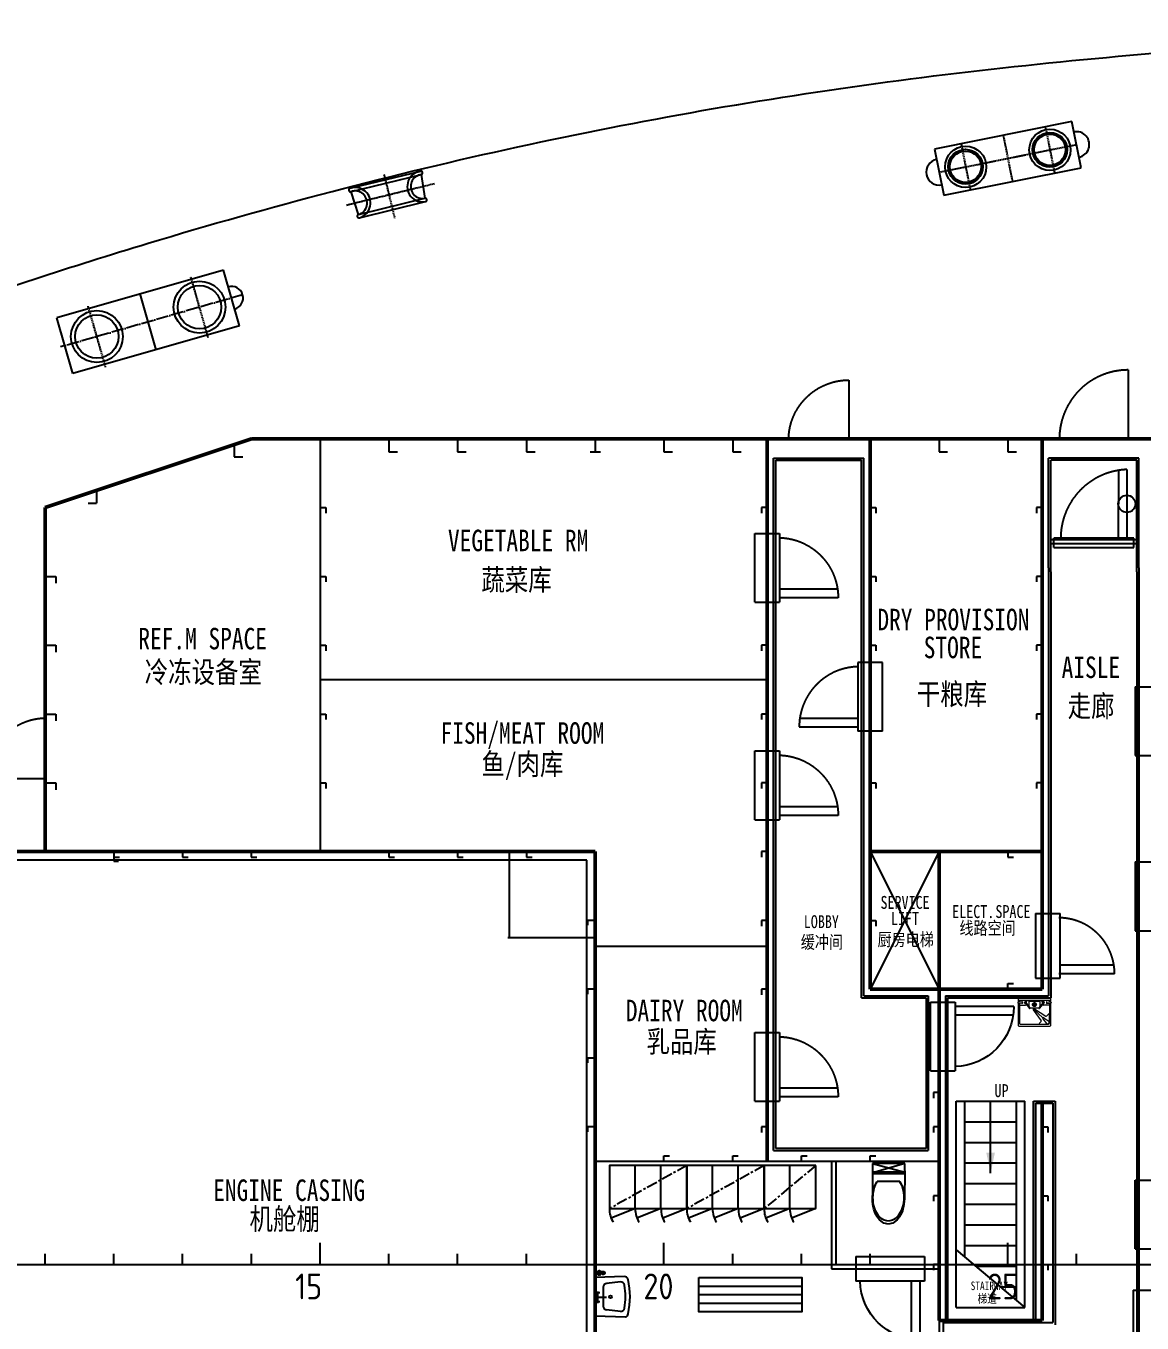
# Model space of a CAD drawing. Header units: millimetres. Extents: x -1838618 to -1600818, y -1770412 to -1553248.
# Drawn here: x -1818727 to -1805742, y -1719383 to -1704302 of the extents above; entities that cross this region are included whole.
import ezdxf
from ezdxf.enums import TextEntityAlignment as Align

# ---------------------------------------------------------------- set-up
doc = ezdxf.new("R2010")
doc.units = ezdxf.units.MM
doc.header["$LTSCALE"] = 100
for name, pattern in [('ACAD_ISO04W100', [30, 24, -3, 0, -3]), ('BORDER', [1.75, 1, -0.25, 0.25, -0.25]), ('CENTER', [2, 1.25, -0.25, 0.25, -0.25]), ('CENTER2', [28.575, 19.05, -3.175, 3.175, -3.175]), ('PHANTOM2', [31.75, 15.875, -3.175, 3.175, -3.175, 3.175, -3.175])]:
    doc.linetypes.add(name, pattern=pattern)
for name, color, linetype in [('412equipment', 6, 'Continuous'), ('BUKLHEAD', 6, 'Continuous'), ('CENTER', 6, 'CENTER2'), ('Eq', 4, 'PHANTOM2'), ('Furniture', 3, 'Continuous'), ('HULL', 7, 'Continuous'), ('LADDER', 2, 'Continuous'), ('lining', 2, 'Continuous'), ('MOORING', 7, 'Continuous'), ("owner's comments", 4, 'Continuous')]:
    doc.layers.add(name, color=color, linetype=linetype)
doc.styles.add('ROMANT', font='', dxfattribs={"width": 0.8})
doc.styles.get("Standard").update_dxf_attribs({"font": 'gbenor.shx', "width": 0.9, "bigfont": 'gbcbig.shx'})
doc.styles.get('ROMANT').set_extended_font_data('SimSun')

# ---------------------------------------------------------------- blocks, each defined once
blk = doc.blocks.new('COORD')
at = {"color": 4}
for p, q in [((10600, 0), (10600, 250)), ((14600, 0), (14600, 250)), ((18600, 0), (18600, 250)), ((7400, 0), (7400, 125)), ((8200, 0), (8200, 125)), ((9000, 0), (9000, 125)), ((9800, 0), (9800, 125)), ((10600, 0), (10600, 125)), ((11400, 0), (11400, 125)), ((12200, 0), (12200, 125)), ((13000, 0), (13000, 125)), ((13800, 0), (13800, 125)), ((14600, 0), (14600, 125)), ((15400, 0), (15400, 125)), ((16200, 0), (16200, 125)), ((17000, 0), (17000, 125)), ((17800, 0), (17800, 125)), ((18600, 0), (18600, 125)), ((19400, 0), (19400, 125)), ((-3960, 0), (177600, 0))]:
    blk.add_line(p, q, dxfattribs=at)
for s, p in [('15', (10310, -405)), ('20', (14361, -405)), ('25', (18361, -405))]:
    blk.add_text(s, height=300, dxfattribs=at).set_placement(p)
blk = doc.blocks.new('B4')
for p, q in [((417, 752), (-787, -346)), ((787, 346), (417, 752)), ((-417, -752), (787, 346)), ((-787, -346), (-417, -752))]:
    blk.add_line(p, q)
for centre, radius in [((369, 337), 240), ((368, 338), 202), ((368, 338), 182), ((-369, -337), 240), ((-371, -336), 202), ((-371, -336), 182)]:
    blk.add_circle(centre, radius)
for centre, start, end in [((602, 549), 312.3499, 132.3499), ((-602, -549), 132.3826, 312.3826)]:
    blk.add_arc(centre, 150, start, end)
at = {"layer": 'HULL', "color": 4, "linetype": 'CENTER', "ltscale": 0.1}
for p, q in [((-602, -549), (602, 549)), ((192, 531), (549, 140)), ((-185, 203), (185, -203)), ((-549, -140), (-192, -531))]:
    blk.add_line(p, q, dxfattribs=at)
blk = doc.blocks.new('C2')
for p, q in [((-443, -2), (315, 337)), ((-448, -48), (331, 301)), ((329, 298), (419, 35)), ((-291, -283), (419, 35)), ((-441, -46), (-308, -292)), ((-288, -327), (435, -1))]:
    blk.add_line(p, q)
for centre, radius, start, end in [((370, 165), 180, 107.7623, 291.5232), ((321, 317), 20, 294.1149, 114.1149), ((370, 165), 140, 107.2248, 292.0608), ((-369, -166), 180, 296.7066, 120.4675), ((428, 15), 20, 294.1149, 114.1149), ((-450, -28), 20, 114.1149, 294.1149), ((-369, -166), 140, 296.1691, 121.0051), ((-297, -309), 20, 114.1149, 294.1149)]:
    blk.add_arc(centre, radius, start, end)
at = {"layer": 'HULL', "color": 4, "linetype": 'CENTER', "ltscale": 0.1}
for p, q in [((-462, -207), (497, 223)), ((-99, 222), (114, -255))]:
    blk.add_line(p, q, dxfattribs=at)
blk = doc.blocks.new('2')
at = {"color": 6}
for p, q in [((-28702, -37259), (-28646, -37259)), ((-28702, -37369), (-28702, -37259))]:
    blk.add_line(p, q, dxfattribs=at)
blk = doc.blocks.new('冷热饮水机')
at = {"layer": 'CENTER', "color": 2, "linetype": 'Continuous', "lineweight": 20}
for p, q in [((0, 180), (0, -180)), ((269, 190), (10, 190)), ((25, 165), (25, -64)), ((268, 175), (35, 175)), ((269, 190), (245, 190)), ((245, 175), (245, 104)), ((266, 146), (270, 191)), ((275, 195), (274, 195)), ((275, 195), (276, 195)), ((284, 146), (280, 191)), ((330, 190), (281, 190)), ((330, 190), (281, 190)), ((305, 175), (282, 175)), ((305, 190), (305, -190)), ((330, 190), (330, -190)), ((190, 14), (64, -78)), ((203, 14), (99, -98)), ((203, 1), (117, -131)), ((272, 109), (209, 60)), ((277, 101), (215, 52)), ((279, 67), (235, 67)), ((266, 146), (266, 142)), ((282, 140), (268, 140)), ((268, 93), (291, 91)), ((284, 146), (284, 142)), ((289, -57), (289, 57)), ((300, 81), (300, -81)), ((25, -61), (25, -165)), ((86, -98), (31, -140)), ((54, -77), (34, -57)), ((99, -111), (60, -169)), ((143, -166), (118, -141)), ((272, -109), (209, -60)), ((277, -101), (215, -52)), ((235, -68), (279, -68)), ((245, -175), (245, -104)), ((266, -146), (266, -142)), ((266, -146), (270, -191)), ((268, -93), (291, -91)), ((282, -140), (268, -140)), ((284, -146), (280, -191)), ((284, -146), (284, -142)), ((10, -190), (269, -190)), ((32, -169), (31, -168)), ((35, -175), (139, -175)), ((268, -175), (139, -175)), ((275, -195), (274, -195)), ((275, -195), (276, -195)), ((281, -190), (330, -190)), ((282, -175), (305, -175)), ((282, -175), (282, -175))]:
    blk.add_line(p, q, dxfattribs=at)
blk.add_lwpolyline([(214, 52), (214, -52)], dxfattribs=at)
for centre, radius in [((252, 0), 22.5), ((231, 0), 1.18), ((232, 7), 1.18), ((235, 12), 1.18), ((236, 0), 1.18), ((238, 6), 1.18), ((240, 17), 1.18), ((241, 11), 1.18), ((242, 0), 1.18), ((243, 5), 1.18), ((245, 20), 1.18), ((246, 14), 1.18), ((247, 9), 1.18), ((252, 0), 4.72), ((252, 21), 1.18), ((252, 16), 1.18), ((252, 10), 1.18), ((257, 9), 1.18), ((259, 20), 1.18), ((258, 14), 1.18), ((261, 5), 1.18), ((262, 0), 1.18), ((263, 11), 1.18), ((264, 17), 1.18), ((266, 6), 1.18), ((268, 0), 1.18), ((269, 12), 1.18), ((272, 7), 1.18), ((273, 0), 1.18), ((232, -7), 1.18), ((235, -12), 1.18), ((238, -6), 1.18), ((240, -17), 1.18), ((241, -11), 1.18), ((243, -5), 1.18), ((245, -20), 1.18), ((246, -14), 1.18), ((247, -9), 1.18), ((252, -10), 1.18), ((252, -16), 1.18), ((252, -21), 1.18), ((257, -9), 1.18), ((258, -14), 1.18), ((259, -20), 1.18), ((261, -5), 1.18), ((263, -11), 1.18), ((264, -17), 1.18), ((266, -6), 1.18), ((269, -12), 1.18), ((272, -7), 1.18)]:
    blk.add_circle(centre, radius, dxfattribs=at)
for centre, radius, start, end in [((10, 180), 10, 90, 180), ((35, 165), 10, 90, 180), ((274, 191), 4, 90, 175.339), ((276, 191), 4, 4.661, 90), ((196, 7), 9.31, 315.4795, 135.4795), ((212, 56), 5, 119.9405, 318.0133), ((255, 104), 10, 180, 265), ((275, 105), 11, 244.3622, 191.0241), ((268, 142), 2, 180, 270), ((275, 105), 8, 255.6568, 179.4388), ((275, 105), 5, 296.0637, 132.8753), ((279, 57), 10, 0, 90), ((282, 142), 2, 270, 0), ((290, 81), 10, 0, 85), ((30, -61), 5, 45, 180), ((51, -154), 24, 144.597, 215.403), ((59, -72), 8, 225, 306.1539), ((93, -105), 9.31, 315.4795, 135.4795), ((123, -136), 8, 146.702, 225), ((212, -56), 5, 41.9867, 240.0595), ((255, -104), 10, 95, 180), ((275, -105), 11, 168.9759, 115.6378), ((268, -142), 2, 90, 180), ((275, -105), 8, 180.5612, 104.3432), ((275, -105), 5, 227.1247, 63.9363), ((279, -57), 10, 270, 0), ((282, -142), 2, 0, 90), ((290, -81), 10, 275, 0), ((10, -180), 10, 180, 270), ((35, -165), 10, 180, 270), ((46, -149), 24, 234.597, 305.403), ((139, -170), 5, 270, 45), ((274, -191), 4, 184.661, 270), ((276, -191), 4, 270, 355.339)]:
    blk.add_arc(centre, radius, start, end, dxfattribs=at)
blk = doc.blocks.new('DOOR700C NEW')
at = {"color": 2}
for p, q in [((650, 688), (650, 13)), ((750, 695), (750, 13)), ((800, 13), (0, 13)), ((0, -275), (0, 13)), ((800, -275), (800, 13)), ((0, -275), (800, -275))]:
    blk.add_line(p, q, dxfattribs=at)
at = {"color": 2, "lineweight": -3, "ltscale": 5}
blk.add_arc((750, -5), 700, 90, 178.5788, dxfattribs=at)
blk = doc.blocks.new('FDFDFFF')
at = {"color": 2}
for p, q in [((-287, -2), (-287, -802)), ((-287, -2), (0, -3)), ((0, -802), (0, -3)), ((-287, -802), (0, -802))]:
    blk.add_line(p, q, dxfattribs=at)
at = {"color": 2, "linetype": 'BORDER', "ltscale": 200}
for p, q in [((683, -53), (0, -53)), ((675, -153), (0, -153))]:
    blk.add_line(p, q, dxfattribs=at)
at = {"color": 2, "linetype": 'BORDER', "lineweight": -3, "ltscale": 200}
blk.add_arc((-17, -53), 700, 271.4212, 0, dxfattribs=at)
blk = doc.blocks.new('A$C5F016680')
at = {"color": 2}
for p, q in [((405, 457), (53, 468)), ((112, 405), (272, 389)), ((311, 124), (311, 345)), ((379, 174), (379, 309)), ((379, 241), (274, 241)), ((379, 292), (352, 292)), ((379, 187), (352, 187)), ((67, 0), (405, 11)), ((112, 63), (272, 80))]:
    blk.add_line(p, q, dxfattribs=at)
at = {"color": 2, "ltscale": 10}
blk.add_line((405, 457), (405, 11), dxfattribs=at)
at = {"color": 2}
blk.add_circle((226, 237), 16.4, dxfattribs=at)
for centre, radius, start, end in [((64, 429), 41.4, 105.3685, 172.3606), ((874, 234), 874, 166.7925, 193.2092), ((841, 234), 789, 170.2286, 189.7732), ((107, 361), 44, 84.1698, 170.903), ((267, 345), 44, 0, 84.1698), ((66, 44), 44, 192.5848, 271.8677), ((107, 107), 44, 189.097, 275.8302), ((267, 124), 44, 275.8302, 0)]:
    blk.add_arc(centre, radius, start, end, dxfattribs=at)
blk = doc.blocks.new('SHUILONGTOU')
at = {"layer": 'Eq'}
for p, q in [((0, -117), (0, 0)), ((31, -72), (-31, -72)), ((-25, -24), (25, -24)), ((23, -105), (-23, -105)), ((-12, -24), (-12, -52)), ((-12, -93), (-12, -105)), ((12, -24), (12, -52)), ((12, -93), (12, -105))]:
    blk.add_line(p, q, dxfattribs=at)
blk.add_lwpolyline([(23, -105), (23, -113), (-23, -113), (-23, -105)], dxfattribs=at)
blk.add_circle((0, -72), 23.7, dxfattribs=at)
for radius, start, end in [(17.3, 313.675, 226.325), (12, 0, 180)]:
    blk.add_arc((0, -24), radius, start, end, dxfattribs=at)
blk = doc.blocks.new('换衣柜')
at = {"color": 2, "linetype": 'CENTER'}
blk.add_line((0, 900), (500, 0), dxfattribs=at)
at = {"color": 2}
for p, q in [((500, 900), (609, 621)), ((500, 600), (0, 600)), ((500, 600), (609, 321)), ((500, 300), (0, 300)), ((500, 300), (609, 21))]:
    blk.add_line(p, q, dxfattribs=at)
blk.add_lwpolyline([(0, 900), (0, 0), (500, 0), (500, 900)], close=True, dxfattribs=at)
for centre in [(500, 900), (500, 600), (500, 300)]:
    blk.add_arc(centre, 300, 270, 302.0259, dxfattribs=at)
blk = doc.blocks.new('长板凳')
at = {"color": 2}
for p, q in [((1200, -100), (0, -100)), ((1200, -200), (0, -200)), ((1200, -300), (0, -300))]:
    blk.add_line(p, q, dxfattribs=at)
blk.add_lwpolyline([(1200, -400), (0, -400), (0, 0), (1200, 0)], close=True, dxfattribs=at)
blk = doc.blocks.new('CLOSET')
at = {"color": 2}
for p, q in [((2871724, 529535), (2872098, 529437)), ((2871724, 529535), (2871724, 529123)), ((2872098, 529535), (2871724, 529535)), ((2872098, 529535), (2871727, 529429)), ((2872098, 529437), (2872098, 529535)), ((2871725, 529443), (2872098, 529439)), ((2872096, 529437), (2871725, 529437)), ((2872098, 529427), (2871726, 529427)), ((2872098, 529417), (2871726, 529417)), ((2872098, 529453), (2872095, 529114)), ((2872040, 529326), (2871778, 529327))]:
    blk.add_line(p, q, dxfattribs=at)
at = {"color": 2, "elevation": -100}
for points in [[(2871908, 528833, -0.144695), (2871842, 528853, -0.107175), (2871777, 528918, -0.077657), (2871738, 529007, -0.064823), (2871724, 529123, -0.064823), (2871739, 529238, -0.07727), (2871778, 529327, -0.107175)], [(2871908, 528867, -0.141105), (2871844, 528886, -0.107148), (2871781, 528947, -0.079264), (2871743, 529031, -0.066778), (2871729, 529140, -0.066778), (2871744, 529248, -0.073776), (2871778, 529327, -0.107148)], [(2872040, 529326, -0.07727), (2872078, 529238, -0.064823), (2872093, 529122, -0.064823), (2872078, 529007, -0.077657), (2872039, 528918, -0.107175), (2871974, 528853, -0.144695), (2871908, 528833, -0.144695)], [(2872039, 529326, -0.073776), (2872074, 529248, -0.066778), (2872088, 529139, -0.066778), (2872073, 529031, -0.079264), (2872035, 528947, -0.107148), (2871972, 528886, -0.141105), (2871908, 528867, -0.141105)]]:
    blk.add_lwpolyline(points, format="xyb", dxfattribs=at)
blk = doc.blocks.new('44')
at = {"color": 2, "linetype": 'BORDER', "ltscale": 200}
blk.add_line((0, 700), (0, 17), dxfattribs=at)
at = {"color": 3, "linetype": 'BORDER', "ltscale": 200}
blk.add_line((0, 17), (700, 17), dxfattribs=at)
at = {"color": 2, "linetype": 'BORDER', "lineweight": -3, "ltscale": 200}
blk.add_arc((0, 0), 700, 1.4243, 90.0031, dxfattribs=at)
blk = doc.blocks.new('UPDEC')
at = {"color": 2, "linetype": 'BORDER', "ltscale": 200}
for p, q in [((-10116.3, -4000, 689.9), (-10116.3, -4800, 689.9)), ((-10230.2, -5163.3, 689.9), (-10231, -5957.1, 689.9)), ((-10131, -5157.1, 689.9), (-10131, -5957.1, 689.9)), ((-10281.5, -10919.6, 689.9), (-10906.5, -10919.6, 689.9)), ((-10273.8, -11019.6, 689.9), (-10923.8, -11019.6, 689.9))]:
    blk.add_line(p, q, dxfattribs=at)
at = {"color": 6, "lineweight": 50}
for p, q in [((-20316.3, -4800, 689.9), (-22716.3, -5600, 689.9)), ((-4316.3, -4800, 689.9), (-20316.3, -4800, 689.9)), ((-14316.3, -9600.6, 689.9), (-14316.3, -4800, 689.9)), ((-13116.3, -4800, 689.9), (-13116.3, -11200, 689.9)), ((-11116.3, -4800, 689.9), (-11116.3, -9600, 689.9)), ((-22716.3, -9600, 689.9), (-22716.3, -5600, 689.9)), ((-16316.3, -9600, 689.9), (-24176.3, -9600, 689.9)), ((-16316.3, -9600, 689.9), (-16316.3, -19200, 689.9)), ((-14316.3, -9600, 689.9), (-14316.3, -13200, 689.9)), ((-13116.9, -9600, 689.9), (-11116.9, -9600, 689.9)), ((-12316.3, -11200, 689.9), (-12316.3, -9600, 689.9)), ((-11116.3, -9600, 689.9), (-11116.3, -11200, 689.9)), ((-13116.3, -11200, 689.9), (-11116.3, -11200, 689.9)), ((-12316.3, -12599.4, 689.9), (-12316.3, -11200, 689.9)), ((-12316.3, -12599.4, 689.9), (-12316.3, -15050, 689.9)), ((-11116.3, -15050, 689.9), (-11116.3, -12530, 689.9)), ((-12316.3, -15050, 689.9), (-11116.3, -15050, 689.9))]:
    blk.add_line(p, q, dxfattribs=at)
at = {"color": 2, "ltscale": 10}
for p, q in [((-14241.3, -13075, 689.9), (-14241.3, -5025, 689.9)), ((-14216.3, -13050, 689.9), (-14216.3, -5050, 689.9)), ((-16415.4, -9700.6, 689.9), (-24027, -9700.6, 689.9)), ((-16415.7, -9700.6, 689.9), (-16415.7, -19082.7, 689.9)), ((-13216.3, -11300, 689.9), (-12466.3, -11300, 689.9)), ((-13191.3, -11275, 689.9), (-12441.3, -11275, 689.9)), ((-12241.3, -11275, 689.9), (-12241.3, -15050, 689.9)), ((-12241.3, -11275, 689.9), (-11041.3, -11275, 689.9)), ((-12216.3, -11300, 689.9), (-12216.3, -15050, 689.9)), ((-12216.3, -11300, 689.9), (-11016.3, -11300, 689.9)), ((-12316.3, -12349.4, 689.9), (-12316.4, -12349.4, 689.9)), ((-12316.3, -12469.4, 689.9), (-12316.4, -12469.4, 689.9)), ((-11216.3, -15050, 689.9), (-11216.3, -12500, 689.9)), ((-11191.3, -15050, 689.9), (-11191.3, -12525, 689.9)), ((-12316.3, -12749.4, 689.9), (-12316.3, -12749.4, 689.9)), ((-12316.3, -12869.4, 689.9), (-12316.3, -12869.4, 689.9)), ((-14241.3, -13075, 689.9), (-12441.3, -13075, 689.9)), ((-12466.3, -13050, 689.9), (-14216.3, -13050, 689.9)), ((-13566.4, -13200, 689.9), (-13566.4, -14450, 689.9)), ((-13516.4, -13200, 689.9), (-13516.4, -14400, 689.9)), ((-13566.4, -14450, 689.9), (-12316.3, -14450, 689.9)), ((-13516.4, -14400, 689.9), (-12316.3, -14400, 689.9))]:
    blk.add_line(p, q, dxfattribs=at)
at = {"color": 2}
for p, q in [((-14241.3, -5025, 689.9), (-13191.3, -5025, 689.9)), ((-14216.3, -5050, 689.9), (-13216.3, -5050, 689.9)), ((-13216.3, -11300, 689.9), (-13216.3, -5050, 689.9)), ((-13191.3, -11275, 689.9), (-13191.3, -5025, 689.9)), ((-11041.3, -6300, 689.9), (-11041.3, -5024.5, 689.9)), ((-9991.3, -5024.5, 689.9), (-11041.3, -5024.5, 689.9)), ((-11016.3, -6345, 689.9), (-11016.3, -5050.2, 689.9)), ((-10016.3, -5050.2, 689.9), (-11016.3, -5050.2, 689.9)), ((-10016.3, -6345, 689.9), (-10016.3, -5050.2, 689.9)), ((-9991.3, -6300, 689.9), (-9991.3, -5024.5, 689.9)), ((-11016.3, -5970.7, 689.9), (-10016.3, -5970.7, 689.9)), ((-11016.3, -6015.7, 689.9), (-10016.3, -6015.7, 689.9)), ((-10051, -5957.1, 689.9), (-10981, -5957, 689.9)), ((-10981, -6063.1, 689.9), (-10981, -5957, 689.9)), ((-10830.6, -5970.7, 689.9), (-10830.6, -5970.7, 689.9)), ((-10051, -6063.1, 689.9), (-10051, -5957.1, 689.9)), ((-10981, -6063.1, 689.9), (-10051, -6063.1, 689.9)), ((-11041.3, -6300, 689.9), (-11041.3, -11275, 689.9)), ((-9991.3, -6300, 689.9), (-9991.3, -17175, 689.9)), ((-11016.3, -6345, 689.9), (-11016.3, -11300, 689.9)), ((-10016.3, -6345, 689.9), (-10016.3, -17200, 689.9)), ((-11193.6, -10319.6, 689.9), (-11193.6, -11069.6, 689.9)), ((-11193.6, -10319.6, 689.9), (-10906.4, -10319.6, 689.9)), ((-10906.5, -11069.6, 689.9), (-10906.4, -10319.6, 689.9)), ((-11193.6, -11069.6, 689.9), (-10906.5, -11069.6, 689.9)), ((-11216.3, -12500, 689.9), (-10966.3, -12500, 689.9)), ((-10966.3, -12500, 689.9), (-10966.3, -15100, 689.9)), ((-11191.3, -12525, 689.9), (-10991.3, -12525, 689.9)), ((-10991.3, -12525, 689.9), (-10991.3, -15075, 689.9)), ((-14051.3, -13750.7, 689.9), (-14051.3, -13250.7, 689.9)), ((-13751.3, -13750.7, 689.9), (-13751.3, -13250.7, 689.9)), ((-14051.3, -13750.7, 689.9), (-14330.8, -13859.7, 689.9)), ((-13751.3, -13750.7, 689.9), (-14030.8, -13859.7, 689.9)), ((-11316.3, -14400, 689.9), (-11316.3, -14150, 689.9)), ((-16316.3, -14400, 689.9), (-16316.3, -14275, 689.9)), ((-11316.3, -14400, 689.9), (-11316.3, -14275, 689.9)), ((-12316.3, -15050, 689.9), (-12316.3, -16000, 689.9)), ((-12266.3, -15050, 689.9), (-12266.3, -16000, 689.9)), ((-12266.3, -15075, 689.9), (-10991.3, -15075, 689.9))]:
    blk.add_line(p, q, dxfattribs=at)
at = {"color": 6}
blk.add_line((-11116.3, -6950, 689.9), (-11116.3, -6950, 689.9), dxfattribs=at)
at = {"color": 2, "linetype": 'CENTER', "ltscale": 300}
for p, q in [((-13116.3, -9600, 689.9), (-12316.3, -11200, 689.9)), ((-12316.3, -9600, 689.9), (-13116.3, -11200, 689.9))]:
    blk.add_line(p, q, dxfattribs=at)
at = {"color": 2, "linetype": 'CENTER'}
blk.add_line((-13751.3, -13250.7, 689.9), (-14351.3, -13750.7, 689.9), dxfattribs=at)
at = {"color": 2, "elevation": 689.9}
blk.add_lwpolyline([(-13751.3, -13250.7), (-14351.3, -13250.7), (-14351.3, -13750.7), (-13751.3, -13750.7)], dxfattribs=at)
at = {"color": 2}
blk.add_circle((-10131, -5557.1, 1180), 100, dxfattribs=at)
at = {"color": 2, "linetype": 'BORDER', "ltscale": 200}
for centre, radius, start, end in [((-10116.4, -4799.8, 1180), 799.8, 89.99489, 180.01221), ((-10101, -5957.1, 1180), 800, 92.1491, 180), ((-10923.8, -11019.6, 1180), 650, 0, 90)]:
    blk.add_arc(centre, radius, start, end, dxfattribs=at)
at = {"color": 2}
for centre in [(-14051.3, -13750.7, 689.9), (-13751.3, -13750.7, 689.9)]:
    blk.add_arc(centre, 300, 180, 212.0259, dxfattribs=at)
at = {"color": 6}
blk.add_open_spline([(-33316.3, -7340, 590), (-32252.5, -6845.1, 590), (-30832.1, -6184.4, 590), (-28329, -5090.2, 590), (-26353.8, -4239, 590), (-23850.2, -3266.5, 590), (-20996.3, -2333.8, 590), (-17254.8, -1351.7, 590), (-12938.5, -596.2, 590), (-8624.2, -188.6, 590), (-4318, -15.4, 590), (-1444.3, -2.6, 590), (-5.4, 0, 590), (0, 0, 590)], degree=3, knots=[0, 0, 0, 0, 3519.8323824, 4699.1654808, 8195.4762497, 9971.2533038, 12754.8164348, 17198.2837344, 21564.0627763, 25884.9156363, 30188.93769, 34489.1340097, 34505.4532356, 34505.4532356, 34505.4532356, 34505.4532356], dxfattribs=at)
at = {"layer": 'BUKLHEAD', "ltscale": 10}
for p, q in [((-19516.3, -4800, 689.9), (-19516.3, -9600, 689.9)), ((-18716.3, -4800, 689.9), (-18716.3, -4950, 689.9)), ((-17916.3, -4800, 689.9), (-17916.3, -4950, 689.9)), ((-17116.3, -4800, 689.9), (-17116.3, -4950, 689.9)), ((-16316.3, -4800, 689.9), (-16316.3, -4950, 689.9)), ((-15516.3, -4800, 689.9), (-15516.3, -4950, 689.9)), ((-14716.3, -4800, 689.9), (-14716.3, -4950, 689.9)), ((-12316.3, -4800, 689.9), (-12316.3, -4950, 689.9)), ((-11516.3, -4800, 689.9), (-11516.3, -4950, 689.9)), ((-20516.3, -4861.5, 689.9), (-20516.3, -5011.5, 689.9)), ((-18716.3, -4950, 689.9), (-18616.3, -4950, 689.9)), ((-17916.3, -4950, 689.9), (-17816.3, -4950, 689.9)), ((-17116.3, -4950, 689.9), (-17016.3, -4950, 689.9)), ((-16376.3, -4950, 689.9), (-16256.3, -4950, 689.9)), ((-15516.3, -4950, 689.9), (-15416.3, -4950, 689.9)), ((-14716.3, -4950, 689.9), (-14616.3, -4950, 689.9)), ((-12316.3, -4950, 689.9), (-12216.3, -4950, 689.9)), ((-11516.3, -4950, 689.9), (-11416.3, -4950, 689.9)), ((-20516.3, -5011.5, 689.9), (-20416.3, -5011.5, 689.9)), ((-22116.3, -5400, 689.9), (-22116.3, -5550, 689.9)), ((-22216.3, -5550, 689.9), (-22116.3, -5550, 689.9)), ((-19516.3, -5600, 689.9), (-19451.3, -5600, 689.9)), ((-19451.3, -5600, 689.9), (-19451.3, -5665, 689.9)), ((-14316.3, -5600, 689.9), (-14381.3, -5600, 689.9)), ((-14381.3, -5600, 689.9), (-14381.3, -5665, 689.9)), ((-13116.3, -5600, 689.9), (-13051.3, -5600, 689.9)), ((-13051.3, -5600, 689.9), (-13051.3, -5665, 689.9)), ((-11116.3, -5600, 689.9), (-11181.3, -5600, 689.9)), ((-11181.3, -5600, 689.9), (-11181.3, -5665, 689.9)), ((-22716.3, -6400, 689.9), (-22591.3, -6400, 689.9)), ((-22591.3, -6400, 689.9), (-22591.3, -6480, 689.9)), ((-19516.3, -6400, 689.9), (-19451.3, -6400, 689.9)), ((-19451.3, -6400, 689.9), (-19451.3, -6465, 689.9)), ((-13116.3, -6400, 689.9), (-13051.3, -6400, 689.9)), ((-13051.3, -6400, 689.9), (-13051.3, -6465, 689.9)), ((-11116.3, -6400, 689.9), (-11181.3, -6400, 689.9)), ((-11181.3, -6400, 689.9), (-11181.3, -6465, 689.9)), ((-22716.3, -7200, 689.9), (-22591.3, -7200, 689.9)), ((-22591.3, -7200, 689.9), (-22591.3, -7280, 689.9)), ((-19516.3, -7200, 689.9), (-19451.3, -7200, 689.9)), ((-19451.3, -7200, 689.9), (-19451.3, -7265, 689.9)), ((-14316.3, -7200, 689.9), (-14381.3, -7200, 689.9)), ((-14381.3, -7200, 689.9), (-14381.3, -7265, 689.9)), ((-13116.3, -7200, 689.9), (-13051.3, -7200, 689.9)), ((-13051.3, -7200, 689.9), (-13051.3, -7265, 689.9)), ((-11116.3, -7200, 689.9), (-11181.3, -7200, 689.9)), ((-11181.3, -7200, 689.9), (-11181.3, -7265, 689.9)), ((-22716.3, -8000, 689.9), (-22591.3, -8000, 689.9)), ((-22591.3, -8000, 689.9), (-22591.3, -8080, 689.9)), ((-19516.3, -8000, 689.9), (-19451.3, -8000, 689.9)), ((-19451.3, -8000, 689.9), (-19451.3, -8065, 689.9)), ((-14316.3, -8000, 689.9), (-14381.3, -8000, 689.9)), ((-14381.3, -8000, 689.9), (-14381.3, -8065, 689.9)), ((-11116.3, -8000, 689.9), (-11181.3, -8000, 689.9)), ((-11181.3, -8000, 689.9), (-11181.3, -8065, 689.9)), ((-22716.3, -8800, 689.9), (-22591.3, -8800, 689.9)), ((-22591.3, -8800, 689.9), (-22591.3, -8880, 689.9)), ((-19516.3, -8800, 689.9), (-19451.3, -8800, 689.9)), ((-19451.3, -8800, 689.9), (-19451.3, -8865, 689.9)), ((-14316.3, -8800, 689.9), (-14381.3, -8800, 689.9)), ((-14381.3, -8800, 689.9), (-14381.3, -8865, 689.9)), ((-13116.3, -8800, 689.9), (-13051.3, -8800, 689.9)), ((-13051.3, -8800, 689.9), (-13051.3, -8865, 689.9)), ((-11116.3, -8800, 689.9), (-11181.3, -8800, 689.9)), ((-11181.3, -8800, 689.9), (-11181.3, -8865, 689.9)), ((-21916.9, -9600, 689.9), (-21916.9, -9665, 689.9)), ((-21116.9, -9600, 689.9), (-21116.9, -9665, 689.9)), ((-20316.9, -9600, 689.9), (-20316.9, -9665, 689.9)), ((-18716.3, -9600, 689.9), (-18716.3, -9665, 689.9)), ((-17916.3, -9600, 689.9), (-17916.3, -9665, 689.9)), ((-17316.3, -9600, 689.9), (-17316.3, -10600, 689.9)), ((-17116.3, -9600, 689.9), (-17116.3, -9665, 689.9)), ((-14316.3, -9600, 689.9), (-14381.3, -9600, 689.9)), ((-14381.3, -9600, 689.9), (-14381.3, -9665, 689.9)), ((-11516.3, -9600, 689.9), (-11516.3, -9665, 689.9)), ((-21916.9, -9665, 689.9), (-21851.9, -9665, 689.9)), ((-21116.9, -9665, 689.9), (-21051.9, -9665, 689.9)), ((-20316.9, -9665, 689.9), (-20251.9, -9665, 689.9)), ((-18716.3, -9665, 689.9), (-18651.3, -9665, 689.9)), ((-17916.3, -9665, 689.9), (-17851.3, -9665, 689.9)), ((-17116.3, -9665, 689.9), (-17051.3, -9665, 689.9)), ((-11516.3, -9665, 689.9), (-11451.3, -9665, 689.9)), ((-16316.3, -10400, 689.9), (-16406.3, -10400, 689.9)), ((-16406.3, -10400, 689.9), (-16406.3, -10456, 689.9)), ((-14316.3, -10400, 689.9), (-14381.3, -10400, 689.9)), ((-14381.3, -10400, 689.9), (-14381.3, -10465, 689.9)), ((-13115.7, -10400, 689.9), (-13050.7, -10400, 689.9)), ((-13050.7, -10400, 689.9), (-13050.7, -10465, 689.9)), ((-17331.3, -10600, 689.9), (-16316.3, -10600, 689.9)), ((-11515.7, -11200, 689.9), (-11515.7, -11135, 689.9)), ((-11515.7, -11135, 689.9), (-11450.7, -11135, 689.9)), ((-16316.3, -11200, 689.9), (-16406.3, -11200, 689.9)), ((-16406.3, -11200, 689.9), (-16406.3, -11256, 689.9)), ((-14316.3, -11200, 689.9), (-14381.3, -11200, 689.9)), ((-14381.3, -11200, 689.9), (-14381.3, -11265, 689.9)), ((-16316.3, -12000, 689.9), (-16406.3, -12000, 689.9)), ((-16406.3, -12000, 689.9), (-16406.3, -12056, 689.9)), ((-12316.3, -12400, 689.9), (-12381.3, -12400, 689.9)), ((-12381.3, -12400, 689.9), (-12381.3, -12465, 689.9)), ((-16316.3, -12800, 689.9), (-16406.3, -12800, 689.9)), ((-16406.3, -12800, 689.9), (-16406.3, -12856, 689.9)), ((-14316.3, -12800, 689.9), (-14381.3, -12800, 689.9)), ((-14381.3, -12800, 689.9), (-14381.3, -12865, 689.9)), ((-12316.3, -12800, 689.9), (-12381.3, -12800, 689.9)), ((-12381.3, -12800, 689.9), (-12381.3, -12865, 689.9)), ((-11116.3, -12800, 689.9), (-11051.3, -12800, 689.9)), ((-11051.3, -12800, 689.9), (-11051.3, -12865, 689.9)), ((-16316.3, -13200, 689.9), (-12316.3, -13200, 689.9)), ((-15516.3, -13200, 689.9), (-15516.3, -13135, 689.9)), ((-15516.3, -13135, 689.9), (-15451.3, -13135, 689.9)), ((-14716.3, -13200, 689.9), (-14716.3, -13135, 689.9)), ((-14716.3, -13135, 689.9), (-14651.3, -13135, 689.9)), ((-13916.3, -13200, 689.9), (-13916.3, -13135, 689.9)), ((-13916.3, -13135, 689.9), (-13851.3, -13135, 689.9)), ((-13116.3, -13200, 689.9), (-13116.3, -13135, 689.9)), ((-13116.3, -13135, 689.9), (-13051.3, -13135, 689.9)), ((-12316.3, -13600, 689.9), (-12381.3, -13600, 689.9)), ((-12381.3, -13600, 689.9), (-12381.3, -13665, 689.9)), ((-11116.3, -13600, 689.9), (-11051.3, -13600, 689.9)), ((-11051.3, -13600, 689.9), (-11051.3, -13665, 689.9)), ((-12316.3, -14400, 689.9), (-12381.3, -14400, 689.9)), ((-12381.3, -14400, 689.9), (-12381.3, -14465, 689.9)), ((-11116.3, -14400, 689.9), (-11051.3, -14400, 689.9)), ((-11051.3, -14400, 689.9), (-11051.3, -14465, 689.9))]:
    blk.add_line(p, q, dxfattribs=at)
at = {"layer": 'LADDER'}
for p, q in [((-12116.3, -14900, 689.9), (-12116.3, -12500, 689.9)), ((-12116.3, -12500, 689.9), (-11316.3, -12500, 689.9)), ((-12016.3, -14311.8, 689.9), (-12016.3, -12500, 689.9)), ((-11716.3, -13340, 689.9), (-11716.3, -12500, 689.9)), ((-11416.3, -14816, 689.9), (-11416.3, -12500, 689.9)), ((-11316.3, -14900, 689.9), (-11316.3, -12500, 689.9)), ((-12016.3, -12740, 689.9), (-11416.3, -12740, 689.9)), ((-12016.3, -12980, 689.9), (-11416.3, -12980, 689.9)), ((-12016.3, -13220, 689.9), (-11416.3, -13220, 689.9)), ((-12016.3, -13460, 689.9), (-11416.3, -13460, 689.9)), ((-12016.3, -13700, 689.9), (-11416.3, -13700, 689.9)), ((-12016.3, -13940, 689.9), (-11416.3, -13940, 689.9)), ((-12116.3, -14227.8, 689.9), (-11316.3, -14900, 689.9)), ((-12016.3, -14180, 689.9), (-11416.3, -14180, 689.9)), ((-11887.6, -14420, 689.9), (-11416.3, -14420, 689.9)), ((-11602, -14660, 689.9), (-11416.3, -14660, 689.9)), ((-12116.3, -14900, 689.9), (-11316.3, -14900, 689.9))]:
    blk.add_line(p, q, dxfattribs=at)
blk.add_solid([(-11666.3, -13100, 1180), (-11766.3, -13100, 1180), (-11716.3, -13340, 1180)], dxfattribs=at)
at = {"layer": 'lining'}
blk.add_line((-9991.3, -6301.2, 689.9), (-9991.3, -16876.2, 689.9), dxfattribs=at)
at = {"layer": 'lining', "ltscale": 10}
for p, q in [((-19516.3, -7600, 689.9), (-14316.3, -7600.3, 689.9)), ((-16316.3, -10700, 689.9), (-14316.3, -10700, 689.9))]:
    blk.add_line(p, q, dxfattribs=at)
at = {"layer": "owner's comments", "color": 2}
for p, q in [((-12466.3, -11300, 689.9), (-12466.3, -13050, 689.9)), ((-12441.3, -11275, 689.9), (-12441.3, -13075, 689.9))]:
    blk.add_line(p, q, dxfattribs=at)
at = {"color": 2, "xscale": -1, "rotation": 180}
blk.add_blockref('2', (6786.1, -46968.7, 1180), dxfattribs=at)
at = {"rotation": 90}
blk.add_blockref('冷热饮水机', (-11206.3, -11630, 1180), dxfattribs=at)
at = {"color": 2, "ltscale": 10, "xscale": -1}
for p, rotation in [((-12141.7, -12149.6, 1180), 270), ((-13285.1, -14581, 689.9), 179.9968657569223)]:
    blk.add_blockref('DOOR700C NEW', p, dxfattribs=dict(at, rotation=rotation))
at = {"color": 2}
for name, p, rotation in [('换衣柜', (-16151.3, -13250.7, 689.9), 270), ('换衣柜', (-15251.3, -13250.7, 689.9), 270), ('长板凳', (-13910.9, -14950.7, 689.9), 180)]:
    blk.add_blockref(name, p, dxfattribs=dict(at, rotation=rotation))
at = {"color": 2, "ltscale": 10, "rotation": 180}
blk.add_blockref('A$C5F016680', (-15911.1, -14540.1, 689.9), dxfattribs=at)
at = {"layer": 'Furniture', "xscale": -1}
for name, p, rotation in [('44', (-13366.4, -4817.2, 689.9), 0.0192747541805716), ('SHUILONGTOU', (-16197.8, -14498.6, 689.9), 270)]:
    blk.add_blockref(name, p, dxfattribs=dict(at, rotation=rotation))
at = {"layer": 'Furniture', "rotation": 89.99992046564877}
blk.add_blockref('44', (-22699, -8749.6, 689.9), dxfattribs=at)
at = {"layer": 'Furniture'}
blk.add_blockref('CLOSET', (-2884813.9, -542762.4, 689.9), dxfattribs=at)
at = {"layer": "owner's comments", "xscale": -1, "rotation": 179.9968657569223}
for p in [(-14172.7, -6702.6, 689.9), (-14172.7, -9231.6, 689.9), (-14172.7, -12504.7, 689.9), (-9747.7, -14220.7, 689.9)]:
    blk.add_blockref('FDFDFFF', p, dxfattribs=at)
at = {"layer": "owner's comments"}
for p, rotation in [((-13260, -8202.6, 689.9), 180), ((-9747.7, -7680.7, 689.9), 0.0031342430776463), ((-9747.7, -9717, 689.9), 0.0031342430776463), ((-9772.6, -14697.4, 689.9), 0.0031342430776463)]:
    blk.add_blockref('FDFDFFF', p, dxfattribs=dict(at, rotation=rotation))
at = {"color": 2, "style": 'ROMANT', "width": 0.8}
for s, height, p in [('VEGETABLE RM', 250, (-17213.1, -5981.9, 1180)), ('蔬菜库', 250, (-17232, -6435.1, 1180)), ('DRY PROVISION', 250, (-12148.9, -6901.4, 1180)), ('REF.M SPACE', 250, (-20883.1, -7123.1, 1180)), ('STORE', 250, (-12154, -7226, 1180)), ('冷冻设备室', 250, (-20875.4, -7505.8, 1180)), ('AISLE', 250, (-10549.7, -7456.6, 1180)), ('干粮库', 250, (-12166.4, -7763.4, 1180)), ('走廊', 250, (-10547.1, -7902.3, 1180)), ('FISH/MEAT ROOM', 250, (-17163.3, -8241.5, 1180)), ('鱼/肉库', 250, (-17162.4, -8592.8, 1180)), ('SERVICE', 150, (-12711.5, -10190.5, 1180)), ('ELECT.', 150, (-11917.9, -10297.2, 1180)), ('SPACE', 150, (-11456.3, -10296.3, 1180)), ('LOBBY', 150, (-13685.4, -10414.3, 689.9)), ('LIFT', 150, (-12711.5, -10377.3, 1180)), ('线路空间', 150, (-11751.4, -10485.3, 1180)), ('缓冲间', 150, (-13678.9, -10649, 689.9)), ('厨房电梯', 150, (-12703.9, -10618.5, 689.9)), ('DAIRY ROOM', 250, (-15280, -11447, 689.9)), ('乳品库', 250, (-15310.5, -11804.6, 689.9)), ('UP', 150, (-11589.2, -12379.7, 1180)), ('ENGINE CASING', 250, (-19875.8, -13536.6, 1180)), ('机舱棚', 250, (-19928.5, -13865.4, 1180)), ('STAIRWAY', 100, (-11730.9, -14648, 1180)), ('梯道', 100, (-11756.5, -14794.2, 1180))]:
    blk.add_text(s, height=height, dxfattribs=at).set_placement(p, align=Align.MIDDLE)

msp = doc.modelspace()

# ---------------------------------------------------------------- linework, layer by layer
at = {"color": 6}
msp.add_open_spline([(-1829104.3, -1711642), (-1828040.4, -1711147.1), (-1826620.1, -1710486.4), (-1824116.9, -1709392.2), (-1822141.8, -1708541), (-1819638.2, -1707568.5), (-1816784.2, -1706635.8), (-1813042.8, -1705653.7), (-1808726.4, -1704898.2), (-1804412.2, -1704490.7), (-1800105.9, -1704317.4), (-1797232.3, -1704304.6), (-1795793.4, -1704302.1), (-1795788, -1704302)], degree=3, knots=[0, 0, 0, 0, 3519.8323824, 4699.1654808, 8195.4762497, 9971.2533038, 12754.8164348, 17198.2837344, 21564.0627763, 25884.9156363, 30188.93769, 34489.1340097, 34505.4532356, 34505.4532356, 34505.4532356, 34505.4532356], dxfattribs=at)
at = {"layer": 'HULL'}
msp.add_line((-1817211.3, -1708066.5), (-1817397.2, -1707417.6), dxfattribs=at)
at = {"layer": 'MOORING'}
for p, q in [((-1816428.2, -1707139.9), (-1818366.2, -1707695.2)), ((-1816242.3, -1707788.8), (-1816428.2, -1707139.9)), ((-1818180.3, -1708344.1), (-1818366.2, -1707695.2)), ((-1816242.3, -1707788.8), (-1818180.3, -1708344.1))]:
    msp.add_line(p, q, dxfattribs=at)
at = {"layer": 'MOORING', "linetype": 'CENTER', "ltscale": 0.1}
for p, q in [((-1816605.4, -1707926.6), (-1816809.1, -1707215.5)), ((-1817799.3, -1708268.7), (-1818003.1, -1707557.6))]:
    msp.add_line(p, q, dxfattribs=at)
at = {"layer": 'MOORING', "linetype": 'ACAD_ISO04W100', "ltscale": 0.06}
msp.add_line((-1816205.5, -1707427.2), (-1818323.5, -1708034.1), dxfattribs=at)
at = {"layer": 'MOORING'}
for centre, radius in [((-1816707.3, -1707571), 301.5), ((-1816707.3, -1707571), 252), ((-1817901.3, -1707913.1), 301.5), ((-1817901.3, -1707913.1), 252)]:
    msp.add_circle(centre, radius, dxfattribs=at)
msp.add_arc((-1816335.3, -1707464.4), 135, 285.98839, 105.98839, dxfattribs=at)

# ---------------------------------------------------------------- block references
msp.add_blockref('UPDEC', (-1795788, -1704302))
at = {"layer": '412equipment', "color": 7}
msp.add_blockref('COORD', (-1825904.3, -1718702), dxfattribs=at)
at = {"layer": 'HULL', "color": 1}
for name, p, rotation in [('B4', (-1807304.3, -1705841.6), 328.9999999977541), ('C2', (-1814504.3, -1706263.7), 349.6000000021955)]:
    msp.add_blockref(name, p, dxfattribs=dict(at, rotation=rotation))

doc.saveas('drawing.dxf')
